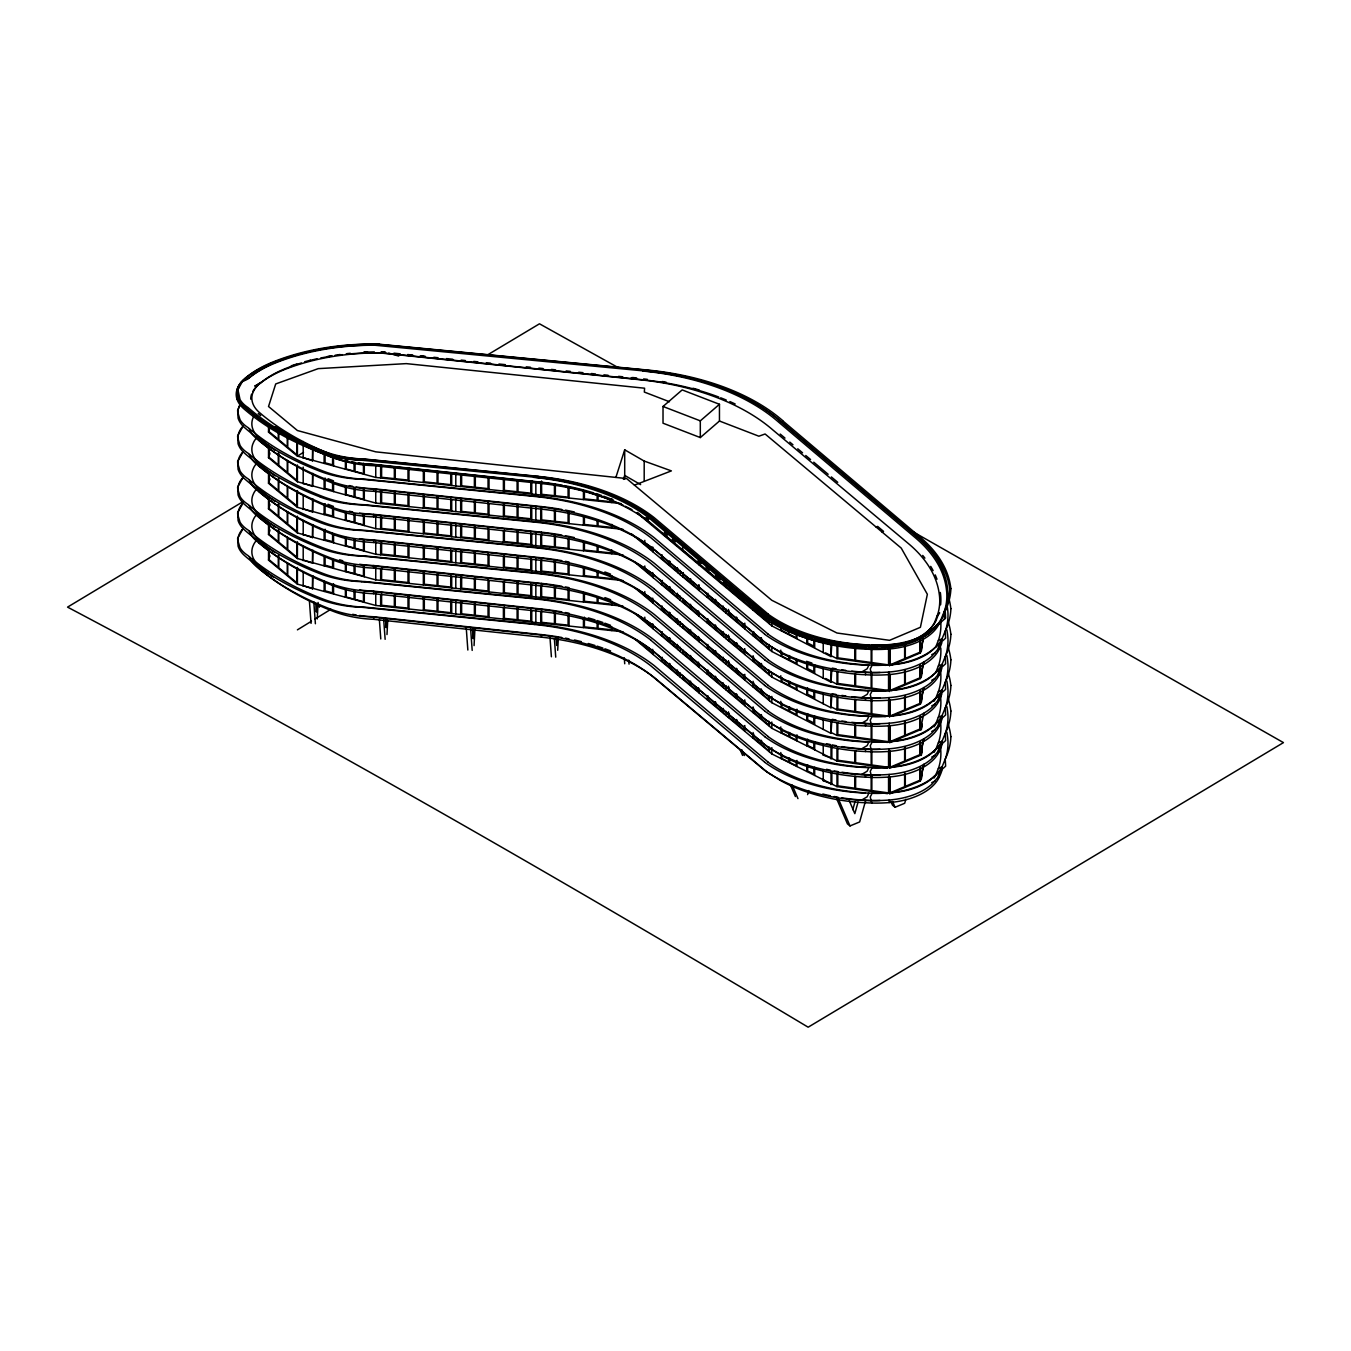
<?xml version="1.0" encoding="UTF-8"?>
<svg xmlns="http://www.w3.org/2000/svg" width="1351" height="1351" viewBox="0 0 1351 1351"><rect width="100%" height="100%" fill="white"/><g stroke="black" fill="none" stroke-linecap="round" stroke-linejoin="round"><path stroke-width="1.5" d="M944.501 619.18L944.113 611.986L945.751 608.254A156.615 90.331 -2.8 0 0 949.77 589.644A178.501 103.064 0 0 0 919.271 538.34L781.402 421.715A201.485 116.321 0 0 0 646.065 371.137L374.447 345.197A172.219 99.434 0 0 0 272.834 362.659A108.468 62.619 0 0 0 244.413 378.989M316.809 603.931L316.404 612.054L315.813 604.1M317.249 618.961L318.11 602.478M386.555 619.518L386.133 627.624L385.559 619.687M386.994 634.548L387.737 620.126M473.728 628.553L473.205 638.702L472.478 628.772M474.066 645.609L474.91 629.127M557.051 639.361L556.73 645.457L556.156 637.503M557.693 650.304L558.335 637.942M920.521 651.503L922.767 640.864M891.491 665.114L920.403 652.905L923.459 638.466M921.281 651.351L922.142 647.213M920.521 677.104L922.767 666.465M922.868 665.908L923.696 662.007M891.491 690.716L920.403 678.523L923.881 662.007M921.281 676.952L922.142 672.815M920.521 702.706L922.767 692.067M922.868 691.509L923.696 687.608M891.491 716.317L920.403 704.124L923.881 687.608M921.281 702.554L922.142 698.416M889.566 725.284L889.566 742.729L920.403 729.726L923.881 713.21M921.281 728.155L922.142 724.035M921.281 729.861L922.142 725.74M920.521 753.909L922.767 743.27M922.868 742.712L923.696 738.811M889.566 750.886L889.566 768.331L920.403 755.327L923.881 738.811M921.281 753.757L922.142 749.636M921.281 755.462L922.142 751.342M920.521 779.51L922.767 768.871M922.868 768.314L923.696 764.413M889.566 776.487L889.566 793.949L920.403 780.929L923.881 764.413M921.281 779.358L922.142 775.238M807.594 794.608L808.725 790.571M852.802 809.654L854.963 801.937M858.071 802.055L854.828 813.64L849.239 800.603M865.299 801.768L859.641 821.948L850.015 825.934L847.449 823.874L836.674 798.728M905.829 799.235L904.697 803.271L895.071 807.256L892.504 805.196L890.849 801.329M268.68 430.749L269.795 427.237M621.24 503.585L375.747 477.443L297.406 456.131L268.528 432.1L269.727 428.335M268.68 456.351L269.795 452.838M623.014 529.372L375.747 503.062L297.406 481.75L268.528 457.702L269.727 453.936M268.68 481.952L269.795 478.44M311.017 511.05L297.406 507.351L268.528 483.303L269.727 479.537M268.68 507.554L269.795 504.041M311.017 536.651L297.406 532.953L268.528 508.905L269.727 505.156M268.68 533.155L269.795 529.643M311.017 562.252L297.406 558.554L268.528 534.506L269.727 530.757M268.68 558.757L269.795 555.244M311.017 587.854L297.406 584.156L268.528 560.108L269.727 556.359M615.887 477.41L624.702 449.815L644.191 461.063L671.379 470.891L634.463 485.144M623.436 479.369L624.702 475.417L640.644 484.621M938.945 613.016L935.838 621.055A60.626 35.008 0 0 1 928.745 630.309L925.384 633.079A60.626 35.008 0 0 1 897.199 644.748M935.838 646.842L938.945 638.803A137.886 79.608 0 0 0 940.786 622.372M851.721 671.109A141.923 81.938 0 0 0 861.702 671.987L871.767 672.477A94.232 54.412 0 0 0 889.161 672.004A60.626 35.008 0 0 0 932.089 655.978L937.341 649.949L942.289 638.685L938.388 640.442M935.838 672.443L938.945 664.405A137.886 79.608 0 0 0 940.786 647.973M851.721 696.711A141.923 81.938 0 0 0 861.702 697.589L871.767 698.079A94.232 54.412 0 0 0 889.161 697.606A60.626 35.008 0 0 0 932.089 681.596L937.341 675.551L942.289 664.287L938.388 666.043M851.721 722.312A141.923 81.938 0 0 0 861.702 723.207L871.767 723.68A94.232 54.412 0 0 0 889.161 723.207A60.626 35.008 0 0 0 932.089 707.198L937.341 701.152L942.289 689.905L938.388 691.644M841.893 746.613A141.923 81.938 0 0 0 861.702 748.809L871.767 749.281A94.232 54.412 0 0 0 889.161 748.809A60.626 35.008 0 0 0 932.089 732.799L937.341 726.754L942.289 715.506L938.388 717.263M841.893 772.215A141.923 81.938 0 0 0 861.702 774.41L871.767 774.883A94.232 54.412 0 0 0 889.161 774.427A60.626 35.008 0 0 0 932.089 758.401L937.341 752.355L942.289 741.108L938.388 742.864M841.893 797.833A141.923 81.938 0 0 0 861.702 800.012L871.767 800.484A94.232 54.412 0 0 0 889.161 800.028A60.626 35.008 0 0 0 932.089 784.002L937.341 777.956L942.289 766.709L938.388 768.466M253.819 416.209L252.738 418.658A44.482 25.686 0 0 0 259.358 438.045L259.358 440.595A268.748 155.162 0 0 0 333.477 483.405A82.208 47.471 0 0 0 373.67 491.291L541.531 509.158A182.182 105.192 0 0 1 654.813 549.941L767.165 644.106L780.794 652.702A141.923 81.938 0 0 0 861.702 674.554L871.767 675.027A94.232 54.412 0 0 0 889.161 674.571A60.626 35.008 0 0 0 939.181 649.291A137.886 79.608 0 0 0 941.883 642.603M868.845 793.24L867.122 796.837L861.702 800.012M241.137 402.767L237.624 410.383L238.097 418.185A44.786 25.855 0 0 0 244.767 427.76A267.633 154.521 0 0 0 320.373 471.415A83.103 47.977 0 0 0 361.713 479.25L534.692 496.476A182.469 105.344 0 0 1 650.878 537.715L764.734 634.176M242.268 427.034L240.748 429.044A42.776 24.47 -1.9 0 0 237.928 438.433L240.022 445.34A40.834 23.355 -1.9 0 0 248.111 453.244A267.633 154.521 0 0 0 323.733 496.915A83.103 47.977 0 0 0 365.057 504.75L538.036 521.976A182.469 105.344 0 0 1 654.239 563.215L768.077 659.676M242.268 452.636L240.748 454.645A42.776 24.47 -1.9 0 0 237.928 464.035L240.022 470.942A40.834 23.355 -1.9 0 0 248.111 478.862A267.633 154.521 0 0 0 323.733 522.516A83.103 47.977 0 0 0 365.057 530.352L538.036 547.577A182.469 105.344 0 0 1 654.239 588.816M242.268 478.237L240.748 480.247A42.776 24.47 -1.9 0 0 237.928 489.636L240.022 496.543A40.834 23.355 -1.9 0 0 248.111 504.463A267.633 154.521 0 0 0 323.733 548.118A83.103 47.977 0 0 0 365.057 555.953L538.036 573.179A182.469 105.344 0 0 1 654.239 614.418L768.077 710.879M242.268 503.839L240.748 505.848A42.776 24.47 -1.9 0 0 237.928 515.238L240.022 522.145A40.834 23.355 -1.9 0 0 248.111 530.065A267.633 154.521 0 0 0 323.733 573.719A83.103 47.977 0 0 0 365.057 581.555L538.036 598.78A182.469 105.344 0 0 1 654.239 640.019L768.077 736.481M242.268 529.457L240.748 531.45A42.776 24.47 -1.9 0 0 237.928 540.839L240.022 547.746A40.834 23.355 -1.9 0 0 248.111 555.666A267.633 154.521 0 0 0 323.733 599.32A83.103 47.977 0 0 0 365.057 607.156L538.036 624.382A182.469 105.344 0 0 1 654.239 665.621L768.077 762.099M933.828 628.519L936.192 625.429M937.341 624.348L932.089 630.377A60.626 35.008 0 0 1 894.919 645.778M312.892 448.464L312.537 460.792L303.553 457.803M312.892 473.39L312.537 486.394L303.553 483.405M312.892 498.992L312.537 511.995L303.553 509.023M312.892 524.593L312.537 537.597L303.553 534.624M312.892 550.195L312.537 563.198L303.553 560.226M312.892 575.796L312.537 588.8L303.553 585.827M243.146 380.155L237.624 390.135L238.097 397.954A44.786 25.855 0 0 0 244.767 407.512A267.633 154.521 0 0 0 320.373 451.166A83.103 47.977 0 0 0 361.713 459.019M243.146 426.004L237.624 435.985L238.097 443.787A44.786 25.855 0 0 0 244.767 453.362A267.633 154.521 0 0 0 320.373 497.016M243.146 451.606L237.624 461.586L238.097 469.388A44.786 25.855 0 0 0 244.767 478.963A267.633 154.521 0 0 0 320.373 522.617A83.103 47.977 0 0 0 361.713 530.453L534.692 547.679A182.469 105.344 0 0 1 650.878 588.918L764.734 685.396M243.146 477.207L237.624 487.187L238.097 494.99A44.786 25.855 0 0 0 244.767 504.565A267.633 154.521 0 0 0 320.373 548.219A83.103 47.977 0 0 0 361.713 556.055L534.692 573.297A182.469 105.344 0 0 1 650.878 614.519L764.734 710.998M243.146 502.808L237.624 512.789L238.097 520.608A44.786 25.855 0 0 0 244.767 530.166A267.633 154.521 0 0 0 320.373 573.82A83.103 47.977 0 0 0 361.713 581.656M243.146 528.41L237.624 538.39L238.097 546.209A44.786 25.855 0 0 0 244.767 555.768A267.633 154.521 0 0 0 320.373 599.422A83.103 47.977 0 0 0 361.713 607.274L534.692 624.5M937.239 615.735L939.705 612.915M663.02 406.482L682.171 389.915L719.458 404.287L719.458 421.022L700.308 437.572L663.02 423.201L663.02 406.482L700.308 420.853L719.458 404.287M333.477 455.236A268.748 155.162 0 0 1 259.358 412.443A44.482 25.686 0 0 1 252.738 393.057L253.819 390.608A44.482 25.686 0 0 1 259.493 383.768L261.334 382.249A101.257 58.465 0 0 1 286.615 368.114A163.64 94.469 0 0 1 293.91 365.429M940.549 622.946L934.757 627.641A55.915 31.394 -0.6 0 1 898.567 643.971L893.399 644.579A97.711 56.404 0 0 1 875.431 645.187L861.702 644.697A142.395 82.208 0 0 1 764.632 613.979M831.844 643.464L831.017 656.586L771.809 625.885L636.895 512.789M831.844 669.066L831.017 682.187L771.809 651.486L631.305 533.713M831.844 694.667L831.017 707.789L771.809 677.087L634.463 561.965M831.844 720.286L831.017 733.39L771.809 702.689L634.463 587.567M831.844 745.887L831.844 758.451L823.232 755.074L824.059 754.534M831.844 771.489L831.844 784.053L823.232 780.692L824.059 780.135M303.553 452.315L297.406 456.131L297.406 439.379M297.406 629.853L311.49 621.207M315.003 619.028L330.86 609.301M242.775 501.795L67.55 607.123C318.515 739.757 564.583 881.494 808.151 1027.199L1283.45 742.611L911.942 531.146M487.019 355.212L539.488 323.801L618.792 367.945M861.702 671.987L867.122 668.813L868.845 665.216L861.702 664.928A142.395 82.208 0 0 1 764.632 634.227M861.702 697.589L867.122 694.414L868.845 690.817L861.702 690.53A142.395 82.208 0 0 1 764.632 659.828M861.702 723.207L867.122 720.015L868.845 716.418L861.702 716.131M861.702 748.809L867.122 745.617L868.845 742.037L861.702 741.733A142.395 82.208 0 0 1 764.632 711.031M861.702 774.41L867.122 771.235L868.845 767.638L861.702 767.351A142.395 82.208 0 0 1 764.632 736.633M258.058 384.039L261.334 382.249M255.288 386.014L260.203 383.329A101.257 58.465 0 0 1 285.483 369.195A163.64 94.469 0 0 1 383.583 353.033L643.903 379.884A201.215 116.169 0 0 1 718.8 397.076M931.734 654.661L934.96 653.04M931.734 680.262L934.96 678.641M931.734 705.864L934.96 704.243M931.734 731.465L934.96 729.844M931.734 757.067L934.96 755.445M931.734 782.668L934.96 781.047M868.845 644.984L861.702 646.386A141.923 81.938 0 0 1 853.714 645.71M867.714 646.065L860.57 647.467A141.923 81.938 0 0 1 814.332 639.563M930.603 630.056L927.377 631.576L930.957 631.457A60.626 35.008 0 0 1 888.012 647.484A94.232 54.412 0 0 1 870.635 647.956L869.115 647.028L870.939 646.2A97.711 56.404 0 0 0 888.924 645.592L894.886 644.9A64.696 37.355 0 0 0 933.592 628.705L945.632 618.099L945.244 610.905L946.899 607.173A156.615 90.331 -2.8 0 0 950.901 588.563M254.731 385.981L259.493 383.768M870.247 645.947L872.087 645.102A97.711 56.404 0 0 0 890.056 644.511L896.017 643.819A64.696 37.355 0 0 0 934.723 627.624A64.358 37.152 0 0 0 942.289 618.032L945.683 609.706A142.885 82.495 0 0 0 947.558 588.479A178.501 103.064 0 0 0 917.059 537.174L779.189 420.549M876.073 527.025L877.626 526.4L883.554 531.382L882.017 531.99M928.509 630.495L932.089 630.377M865.045 690.429L875.431 690.851A97.711 56.404 0 0 0 893.399 690.243L898.55 689.618A55.881 30.482 -1.2 0 0 934.723 673.474L945.632 663.763L945.244 656.738L946.899 652.955A156.26 89.909 -5.6 0 0 950.901 634.227M865.045 767.233L875.431 767.655A97.711 56.404 0 0 0 893.399 767.047L898.55 766.422A55.881 30.482 -1.2 0 0 934.723 750.278L945.632 740.568L945.244 733.542L946.899 729.776A156.26 89.909 -5.6 0 0 950.901 711.031M861.702 646.386L865.501 646.572L865.501 649.122M866.329 646.69L858.358 646.318A141.923 81.938 0 0 1 854.356 646.014M941.883 668.205A137.886 79.608 0 0 1 939.181 674.892A60.626 35.008 0 0 1 889.161 700.173A94.232 54.412 0 0 1 871.767 700.629L861.702 700.156A141.923 81.938 0 0 1 780.794 678.303L767.165 669.708L677.29 594.372M941.883 693.806A137.886 79.608 0 0 1 939.181 700.494A60.626 35.008 0 0 1 889.161 725.774A94.232 54.412 0 0 1 871.767 726.23L861.702 725.757A141.923 81.938 0 0 1 780.794 703.905L767.165 695.309L654.813 601.144A182.182 105.192 0 0 0 541.531 560.378L373.67 542.494A82.208 47.471 0 0 1 333.477 534.608A268.748 155.162 0 0 1 259.358 491.815L259.358 489.248A44.482 25.686 0 0 1 252.738 469.861L253.819 467.412A44.482 25.686 0 0 1 257.214 462.751M942.289 718.056A137.886 79.608 0 0 1 939.181 726.095A60.626 35.008 0 0 1 889.161 751.376A94.232 54.412 0 0 1 871.767 751.848L861.702 751.359A141.923 81.938 0 0 1 780.794 729.506L767.165 720.91L654.813 626.746A182.182 105.192 0 0 0 541.531 585.979L373.67 568.112A82.208 47.471 0 0 1 333.477 560.209A268.748 155.162 0 0 1 259.358 517.416L259.358 514.849A44.482 25.686 0 0 1 252.738 495.479L253.819 493.014A44.482 25.686 0 0 1 257.214 488.353M942.289 743.658A137.886 79.608 0 0 1 939.181 751.696A60.626 35.008 0 0 1 889.161 776.977A94.232 54.412 0 0 1 871.767 777.45L861.702 776.96A141.923 81.938 0 0 1 780.794 755.108L767.165 746.512L654.813 652.347A182.182 105.192 0 0 0 541.531 611.581L373.67 593.714A82.208 47.471 0 0 1 333.477 585.81A268.748 155.162 0 0 1 259.358 543.018L259.358 540.451A44.482 25.686 0 0 1 252.738 521.081L253.819 518.615A44.482 25.686 0 0 1 257.214 513.954M942.289 769.259A137.886 79.608 0 0 1 939.181 777.315A60.626 35.008 0 0 1 889.161 802.578A94.232 54.412 0 0 1 871.767 803.051L861.702 802.562A141.923 81.938 0 0 1 780.794 780.709L767.165 772.113L654.813 677.949A182.182 105.192 0 0 0 541.531 637.182L373.67 619.315A82.208 47.471 0 0 1 333.477 611.412A268.748 155.162 0 0 1 259.358 568.619A44.482 25.686 0 0 1 252.688 559.314M378.939 344.201L647.213 370.005A201.485 116.321 0 0 1 782.668 420.583M643.87 369.921L375.595 344.117A172.219 99.434 0 0 0 273.966 361.578A108.468 62.619 0 0 0 245.544 377.908C239.313 382.755 234.213 390.946 236.949 399.035M538.036 476.312L365.057 459.104A83.103 47.977 0 0 1 323.716 451.268A267.633 154.521 0 0 1 248.111 407.597A40.834 23.457 -0.9 0 1 240.022 399.558L238.029 390.203A42.911 24.673 -0.9 0 1 240.765 383.194L242.268 381.202L248.888 377.976A108.468 62.619 0 0 1 277.259 361.612M361.713 459.019L534.692 476.244A182.469 105.344 0 0 1 650.878 517.467M538.036 496.374L365.057 479.166A83.103 47.977 0 0 1 323.716 471.313A267.633 154.521 0 0 1 248.111 427.642A40.834 23.355 -1.9 0 1 240.022 419.739L237.928 412.832A42.776 24.47 -1.9 0 1 240.765 403.442M361.713 581.673L534.692 598.898A182.469 105.344 0 0 1 650.878 640.121M632.454 377.503L636.642 377.942M381.37 351.885L385.575 352.307M393.968 353.185L400.268 353.827M408.661 354.688L412.866 355.127M421.259 355.988L425.464 356.428M433.857 357.289L438.062 357.728M446.455 358.589L452.754 359.248M461.147 360.109L465.352 360.548M473.745 361.409L477.95 361.848M486.343 362.71L490.548 363.149M498.941 364.01L505.24 364.652M526.231 366.83L530.436 367.252M538.829 368.114L543.034 368.553M551.428 369.414L555.616 369.853M566.12 370.934L570.325 371.373M578.718 372.234L582.923 372.673M591.316 373.535L595.504 373.974M603.914 374.835L608.102 375.274M618.606 376.355L622.811 376.777M631.204 377.655L635.392 378.077M610.821 501.677L598.071 500.326L598.071 494.5M356.09 486.934A82.208 47.471 0 0 0 373.67 488.741L541.531 506.608A182.182 105.192 0 0 1 561.813 509.462M610.821 527.278L598.071 525.927L598.071 520.101M359.552 513.076A82.208 47.471 0 0 0 373.67 514.343L541.531 532.21A182.182 105.192 0 0 1 561.813 535.064M257.214 437.15A44.482 25.686 0 0 0 253.819 441.811L252.738 444.259A44.482 25.686 0 0 0 259.358 463.646L259.358 466.213A268.748 155.162 0 0 0 333.477 509.006A82.208 47.471 0 0 0 373.67 516.893L541.531 534.76A182.182 105.192 0 0 1 654.813 575.543L674.081 591.687M610.821 552.897L598.071 551.529L598.071 545.703M312.892 511.556L375.747 528.663L623.014 554.974M359.552 538.677A82.208 47.471 0 0 0 373.67 539.944L541.531 557.811A182.182 105.192 0 0 1 561.813 560.665M610.821 578.498L598.071 577.13L598.071 571.304M312.892 537.158L375.747 554.265L623.014 580.575M359.552 564.279A82.208 47.471 0 0 0 373.67 565.545L541.531 583.412A182.182 105.192 0 0 1 561.813 586.266M610.821 604.1L598.071 602.732L598.071 596.906M312.892 562.759L375.747 579.866L623.014 606.194M359.552 589.88A82.208 47.471 0 0 0 373.67 591.147L541.531 609.014A182.182 105.192 0 0 1 561.813 611.885M610.821 629.701L598.071 628.333L598.071 622.524M312.892 588.361L375.747 605.468L623.014 631.795M359.552 615.482A82.208 47.471 0 0 0 373.67 616.748L541.531 634.615A182.182 105.192 0 0 1 561.813 637.486M407.63 354.553L411.802 355.009M420.127 355.955L424.298 356.428M831.844 656.029L836.978 658.612L885.513 665.367M831.844 681.647L836.978 684.214L885.513 690.969M831.844 707.249L836.978 709.815L885.513 716.57M831.844 732.85L836.978 735.417L887.539 742.459M634.463 613.168L771.809 728.307L836.978 761.018L887.539 768.06M634.463 638.77L771.809 753.909L836.978 786.62L887.539 793.662M388.716 353.135L398.697 356.056M669.437 401.737L644.326 392.06L644.596 388.21L406.279 363.622L318.228 368.637L275.705 383.954L268.528 406.499L297.406 430.53L375.747 451.842L626.594 478.558L771.809 600.283L836.978 633.011L889.566 640.323L920.403 627.303L927.36 594.288L901.218 548.084L765.105 433.992L758.874 436.204L719.458 421.022M781.891 630.512L788.883 634.041L788.883 629.887M789.727 634.463L796.246 637.723L796.246 633.585M825.613 652.905L830.291 655.252M825.613 678.506L830.291 680.853M775.491 621.409L780.794 624.534M777.247 625.006L780.794 627.084A141.923 81.938 0 0 0 861.702 648.953L871.767 649.426A94.232 54.412 0 0 0 889.161 648.97A60.626 35.008 0 0 0 939.181 623.689M773.718 620.379L735.062 589.036M780.186 434.059L784.982 438.079M789.778 442.098L792.969 444.783M797.765 448.802L802.562 452.821M805.753 455.507L810.549 459.526M813.758 462.194L828.146 474.269M831.338 476.937L837.738 482.307M664.304 532.463L667.512 535.148M672.325 539.184L675.551 541.869M698.011 560.716L701.22 563.401M706.033 567.437L709.241 570.122M715.658 575.509L720.471 579.545M723.697 582.23L763.805 615.87A141.923 81.938 0 0 0 770.357 620.295M637.452 512.451L644.799 518.615M645.339 519.071L652.685 525.218M662.091 533.121L669.437 539.285M669.978 539.725L677.324 545.888M683.234 550.836L690.581 557M691.121 557.439L698.467 563.603M707.873 571.49L715.219 577.654M715.76 578.11L723.106 584.274M729.016 589.222L736.363 595.369M736.903 595.825L744.249 601.972M753.655 609.875L761.001 616.039M761.542 616.478L768.888 622.642L768.888 618.758M637.452 538.07L644.799 544.217L644.799 540.349M645.339 544.673L652.685 550.836L652.685 546.952M691.121 583.041L698.467 589.205L698.467 585.321M637.452 563.671L644.799 569.818L644.799 565.951M645.339 570.274L652.685 576.438L652.685 572.554M683.234 602.039L690.581 608.203L690.581 604.319M691.121 608.642L698.467 614.806L698.467 610.922M637.452 589.272L644.799 595.436L644.799 591.552M645.339 595.875L652.685 602.039L652.685 598.155M683.234 627.641L690.581 633.805L690.581 629.921M691.121 634.261L698.467 640.408L698.467 636.524M637.452 614.874L644.799 621.038L644.799 617.154M645.339 621.477L652.685 627.641L652.685 623.757M683.234 653.242L690.581 659.406L690.581 655.522M691.121 659.862L698.467 666.009L698.467 662.142M637.452 640.475L644.799 646.639M645.339 647.078L652.685 653.242L652.685 649.358M683.234 678.861L690.581 685.008L690.581 681.124M691.121 685.464L698.467 691.611L698.467 687.743M782.533 420.634L920.369 537.276A178.501 103.064 0 0 1 950.851 588.563M768.077 614.013L654.137 517.585A182.469 105.344 0 0 0 538.019 476.363M653.006 518.666L766.946 615.11A142.395 82.208 0 0 0 863.931 645.812M650.794 517.517L764.734 613.945M768.077 634.075L654.137 537.647A182.469 105.344 0 0 0 538.019 496.408M764.734 659.778L650.794 563.35A182.469 105.344 0 0 0 534.675 522.128L361.713 504.869A83.103 47.977 0 0 1 320.356 497.033M654.137 588.85L768.077 685.278M650.794 640.171L764.734 736.599M764.734 762.2L650.794 665.773A182.469 105.344 0 0 0 534.675 624.534M892.572 801.447L895.071 807.256M838.397 798.863L850.015 825.934M792.159 785.066L797.968 798.61M790.436 784.948L795.401 796.55M741.834 749.754L744.333 755.564M740.112 749.636L742.594 755.429M628.772 660.149L629.059 664.135M624.28 657.802L624.719 663.763M554.417 639.243L555.734 657.143M549.941 636.878L551.394 656.772M470.604 628.502L472.191 650.405M466.264 628.147L467.851 650.034M383.684 619.433L385.136 639.327M379.327 619.062L380.779 638.955M313.804 601.854L315.391 623.74M309.447 601.482L311.051 623.368M939.181 646.724L939.181 649.291M939.181 672.342L939.181 674.892M939.181 697.943L939.181 700.494M939.181 723.545L939.181 726.095M939.181 749.146L939.181 751.696M939.181 774.748L939.181 777.315M920.521 639.513L920.403 652.905M920.521 665.114L920.403 678.523M920.521 690.716L920.403 704.124M920.521 716.317L920.403 729.726M920.521 741.919L920.403 755.327M920.521 767.52L920.403 780.929M919.761 640.306L919.761 652.297L905.305 658.393L905.305 644.393M919.761 665.908L919.761 677.898L905.305 683.994L905.305 669.995M919.761 691.509L919.761 703.499L905.305 709.596L905.305 695.613M919.761 717.111L919.761 729.101L905.305 735.197L905.305 721.214M919.761 742.712L919.761 754.702L905.305 760.799L905.305 746.816M919.761 768.314L919.761 780.304L905.305 786.4L905.305 774.41M904.63 644.68L904.63 658.68L890.174 664.776L890.174 648.784M904.63 670.282L904.63 684.281L890.174 690.378L890.174 674.385M904.63 695.883L904.63 709.883L890.174 715.979L890.174 699.987M904.63 721.502L904.63 735.484L890.174 741.581L890.174 725.588M904.63 747.103L904.63 761.086L890.174 767.182L890.174 751.19M904.63 772.704L904.63 786.687L890.174 792.784L890.174 776.791M889.566 648.463L889.566 665.925M889.566 674.065L889.566 691.526M889.566 699.683L889.566 717.128M893.011 646.014A60.626 35.008 0 0 1 889.161 646.403L889.161 648.97M889.161 672.004L889.161 674.571M889.161 697.606L889.161 700.173M889.161 723.207L889.161 725.774M889.161 748.809L889.161 751.376M889.161 774.427L889.161 776.977M889.161 800.028L889.161 802.578M888.553 646.909L888.553 664.895L871.851 662.564L871.851 648.581M888.553 672.511L888.553 690.496L871.851 688.166L871.851 674.183M888.553 700.105L888.553 716.098L871.851 713.784L871.851 699.784M888.553 725.707L888.553 741.699L871.851 739.385L871.851 725.386M888.553 751.308L888.553 767.3L871.851 764.987L871.851 750.987M888.553 776.926L888.553 792.902L871.851 790.588L871.851 776.589M871.767 675.027L870.247 668.965L872.087 665.351A97.711 56.404 0 0 0 890.056 664.743L896.017 664.05A64.696 37.355 0 0 0 934.723 647.872L945.632 638.162L945.244 631.137L946.899 627.354A156.26 89.909 -5.6 0 0 950.901 608.609M871.767 700.629L870.247 694.566L872.087 690.952A97.711 56.404 0 0 0 890.056 690.344L896.017 689.652A64.696 37.355 0 0 0 934.723 673.474A64.358 37.152 0 0 0 942.289 663.865L945.683 655.539A142.885 82.495 0 0 0 947.558 634.328A178.501 103.064 0 0 0 946.815 629.752M871.767 726.23L870.247 720.167L872.087 716.554A97.711 56.404 0 0 0 890.056 715.946L896.017 715.253A64.696 37.355 0 0 0 934.723 699.075L945.632 689.365L945.244 682.339L946.899 678.557A156.26 89.909 -5.6 0 0 950.901 659.828M871.767 751.848L870.247 745.769L872.087 742.155A97.711 56.404 0 0 0 890.056 741.547L896.017 740.855A64.696 37.355 0 0 0 934.723 724.676L945.632 714.966L945.244 707.941L946.899 704.158A156.26 89.909 -5.6 0 0 950.901 685.43M871.767 777.45L870.247 771.37L872.087 767.756A97.711 56.404 0 0 0 890.056 767.148L896.017 766.456A64.696 37.355 0 0 0 934.723 750.278A64.358 37.152 0 0 0 942.289 740.686L945.683 732.343A142.885 82.495 0 0 0 947.558 711.133A178.501 103.064 0 0 0 946.815 706.556M871.767 803.051L870.247 796.972L872.087 793.358A97.711 56.404 0 0 0 890.056 792.75L896.017 792.058A64.696 37.355 0 0 0 934.723 775.879L945.632 766.169L945.244 759.161L946.899 755.378A156.26 89.909 -5.6 0 0 950.901 736.633M871.159 648.48L871.159 662.48L855.622 660.318L855.622 648.311M871.159 674.081L871.159 688.081L855.622 685.92L855.622 673.929M871.159 699.683L871.159 713.683L855.622 711.521L855.622 699.531M871.159 725.284L871.159 739.284L855.622 737.122L855.622 725.132M871.159 750.886L871.159 764.886L855.622 762.724L855.622 750.734M871.159 776.504L871.159 790.487L855.622 788.325L855.622 776.335M865.501 672.173L865.501 674.74M865.501 697.775L865.501 700.342M865.501 723.376L865.501 725.943M865.501 748.978L865.501 751.544M865.501 774.579L865.501 777.146M865.501 800.197L865.501 802.747M854.744 648.193L854.744 660.183L837.806 657.836L837.806 645.846M854.744 673.794L854.744 685.784L837.806 683.437L837.806 671.447M854.744 699.396L854.744 711.403L837.806 709.039L837.806 697.048M854.744 725.014L854.744 737.004L837.806 734.64L837.806 722.65M854.744 750.616L854.744 762.606L837.806 760.241L837.806 748.251M854.744 776.217L854.744 788.207L837.806 785.843L837.806 773.853M836.978 646.048L836.978 658.612M836.978 671.65L836.978 684.214M836.978 697.251L836.978 709.815M836.978 722.853L836.978 735.417M836.978 748.454L836.978 761.018M836.978 774.055L836.978 786.62M831.017 644.022L831.017 656.586M831.017 669.623L831.017 682.187M831.017 695.225L831.017 707.789M831.017 720.826L831.017 733.39M831.017 746.428L831.017 758.992M831.017 772.029L831.017 784.593M823.232 642.198L823.232 652.668M823.232 667.799L823.232 678.27M823.232 693.401L823.232 703.871M823.232 719.002L823.232 729.472M823.232 744.604L823.232 755.074M823.232 770.205L823.232 780.692M814.687 639.259L814.687 647.416M814.687 664.861L814.687 673.018M814.687 690.462L814.687 698.619M814.687 716.064L814.687 724.22M814.687 741.665L814.687 749.839M814.687 767.284L814.687 775.44M813.893 639.935L813.893 646.15L807.628 643.008L807.628 638.854M813.893 665.536L813.893 671.751L807.628 668.61L807.628 664.472M813.893 691.138L813.893 697.352L807.628 694.211L807.628 687.997M813.893 716.739L813.893 722.954L807.628 719.813L807.628 713.598M813.893 742.341L813.893 748.572L807.628 745.414L807.628 739.2M813.893 767.942L813.893 774.174L807.628 771.033L807.628 764.801M806.834 637.351L806.834 643.464M806.834 662.953L806.834 669.083M806.834 688.554L806.834 694.684M806.834 714.172L806.834 720.286M806.834 739.774L806.834 745.887M806.834 765.375L806.834 771.489M796.955 634.43L796.955 638.516M796.955 660.031L796.955 664.118M796.955 685.632L796.955 689.719M796.955 709.207L796.955 715.321M796.955 734.809L796.955 740.922M796.955 760.41L796.955 766.524M796.246 659.187L796.246 663.324L789.727 660.065L789.727 655.91M796.246 684.788L796.246 688.942L789.727 685.666L789.727 681.529M796.246 710.39L796.246 714.544L789.727 711.268L789.727 707.13M796.246 736.008L796.246 740.145L789.727 736.869L789.727 732.732M796.246 761.609L796.246 765.747L789.727 762.471L789.727 758.333M788.883 655.488L788.883 659.643L781.891 656.13L781.891 651.976M788.883 681.09L788.883 685.244L781.891 681.731L781.891 677.577M788.883 706.708L788.883 710.846L781.891 707.333L781.891 703.195M788.883 732.31L788.883 736.447L781.891 732.934L781.891 728.797M788.883 757.911L788.883 762.048L781.891 758.536L781.891 754.398M781.182 626.509L781.182 630.579M781.182 652.111L781.182 656.198M781.182 677.712L781.182 681.799M781.182 703.314L781.182 707.4M781.182 728.915L781.182 733.002M781.182 754.517L781.182 758.603M780.794 650.135L780.794 652.702M780.794 675.736L780.794 678.303M780.794 701.338L780.794 703.905M780.794 726.939L780.794 729.506M780.794 752.541L780.794 755.108M771.809 621.696L771.809 625.885M771.809 647.298L771.809 651.486M771.809 672.899L771.809 677.087M771.809 696.407L771.809 702.689M771.809 722.008L771.809 728.307M771.809 747.627L771.809 753.909M769.445 620.092L769.445 623.892M769.445 645.694L769.445 649.51M769.445 671.295L769.445 675.112M769.445 696.896L769.445 700.713M769.445 722.498L769.445 726.314M769.445 748.099L769.445 751.916M768.888 644.359L768.888 648.244L761.542 642.08L761.542 638.196M768.888 669.961L768.888 673.845L761.542 667.681L761.542 663.797M768.888 695.579L768.888 699.446L761.542 693.299L761.542 689.415M768.888 721.181L768.888 725.065L761.542 718.901L761.542 715.017M768.888 746.782L768.888 750.666L761.542 744.502L761.542 740.618M761.001 637.756L761.001 641.641L753.655 635.477L753.655 631.592M761.001 663.358L761.001 667.242L753.655 661.078L753.655 657.194M761.001 688.959L761.001 692.843L753.655 686.68L753.655 682.795M761.001 714.561L761.001 718.445L753.655 712.281L753.655 708.397M761.001 740.162L761.001 744.046L753.655 737.882L753.655 733.998M753.098 606.396L753.098 610.196M753.098 631.998L753.098 635.797M753.098 655.691L753.098 661.416M753.098 681.292L753.098 687.017M753.098 706.894L753.098 712.619M753.098 732.495L753.098 738.22M744.806 623.132L744.806 628.84M744.806 648.733L744.806 654.458M744.806 674.335L744.806 680.06M744.806 699.936L744.806 705.661M744.806 725.538L744.806 731.263M744.249 623.706L744.249 627.59L736.903 621.426L736.903 617.542M744.249 649.307L744.249 653.192L736.903 647.028L736.903 643.144M744.249 674.909L744.249 678.793L736.903 672.629L736.903 668.745M744.249 700.51L744.249 704.395L736.903 698.231L736.903 694.346M744.249 726.112L744.249 729.996L736.903 723.832L736.903 719.948M736.363 617.103L736.363 620.97L729.016 614.823L729.016 610.939M736.363 642.704L736.363 646.572L729.016 640.425L729.016 636.541M736.363 668.306L736.363 672.19L729.016 666.026L729.016 662.142M736.363 693.907L736.363 697.791L729.016 691.628L729.016 687.743M736.363 719.509L736.363 723.393L729.016 717.229L729.016 713.345M728.459 609.436L728.459 615.144M728.459 635.038L728.459 640.746M728.459 660.639L728.459 666.364M728.459 686.24L728.459 691.965M728.459 711.842L728.459 717.567M726.027 583.328L726.027 587.516M726.027 608.929L726.027 613.118M726.027 634.531L726.027 638.719M726.027 660.132L726.027 664.32M726.027 685.734L726.027 689.922M726.027 711.335L726.027 715.523M723.663 607.308L723.663 611.125M723.663 632.91L723.663 636.726M723.663 658.528L723.663 662.328M723.663 684.13L723.663 687.929M723.663 709.731L723.663 713.531M723.106 605.991L723.106 609.875L715.76 603.711L715.76 599.827M723.106 631.592L723.106 635.477L715.76 629.313L715.76 625.429M723.106 657.194L723.106 661.078L715.76 654.914L715.76 651.03M723.106 682.795L723.106 686.68L715.76 680.516L715.76 676.631M723.106 708.397L723.106 712.281L715.76 706.117L715.76 702.233M715.219 599.371L715.219 603.255L707.873 597.091L707.873 593.207M715.219 624.973L715.219 628.857L707.873 622.693L707.873 618.826M715.219 650.591L715.219 654.475L707.873 648.311L707.873 644.427M715.219 676.192L715.219 680.077L707.873 673.913L707.873 670.028M715.219 701.794L715.219 705.678L707.873 699.514L707.873 695.63M707.316 593.613L707.316 597.429M707.316 619.214L707.316 623.031M707.316 644.815L707.316 648.632M707.316 670.434L707.316 674.233M707.316 696.035L707.316 699.835M700.308 420.853L700.308 437.572M699.024 561.053L699.024 564.87M699.024 584.747L699.024 590.471M699.024 612.256L699.024 616.073M699.024 637.858L699.024 641.674M699.024 663.476L699.024 667.276M699.024 689.078L699.024 692.877M690.581 578.718L690.581 582.602L683.234 576.438L683.234 572.554M682.677 547.358L682.677 551.174M682.677 572.959L682.677 576.776M682.677 598.561L682.677 602.377M682.677 624.162L682.677 627.979M682.677 649.763L682.677 653.58M682.677 675.382L682.677 679.181M680.245 570.544L680.245 574.732M680.245 596.146L680.245 600.334M680.245 621.747L680.245 625.935M680.245 647.349L680.245 651.554M680.245 672.967L680.245 677.155M677.881 568.94L677.881 572.74M677.881 594.541L677.881 598.358M677.881 620.143L677.881 623.959M677.881 645.744L677.881 649.561M677.881 671.346L677.881 675.162M677.324 567.606L677.324 571.49L669.978 565.326L669.978 561.442M677.324 593.207L677.324 597.091L669.978 590.927L669.978 587.043M677.324 618.826L677.324 622.693L669.978 616.546L669.978 612.662M677.324 644.427L677.324 648.311L669.978 642.147L669.978 638.263M677.324 670.028L677.324 673.913L669.978 667.749L669.978 663.865M669.437 561.003L669.437 564.887L662.091 558.723L662.091 554.839M669.437 586.604L669.437 590.488L662.091 584.324L662.091 580.44M669.437 612.206L669.437 616.09L662.091 609.926L662.091 606.042M669.437 637.807L669.437 641.691L662.091 635.527L662.091 631.643M669.437 663.409L669.437 667.293L662.091 661.129L662.091 657.245M661.534 555.244L661.534 559.044M661.534 580.846L661.534 584.662M661.534 606.447L661.534 610.264M661.534 632.048L661.534 635.865M661.534 657.65L661.534 661.466M653.242 548.286L653.242 552.086M653.242 573.888L653.242 577.704M653.242 599.489L653.242 603.306M653.242 625.091L653.242 628.907M653.242 650.692L653.242 654.509M644.191 461.063L644.191 480.77M624.702 449.815L624.702 479.352M611.783 498.772L611.783 502.572M611.783 524.374L611.783 528.173M611.783 549.975L611.783 553.775M611.783 575.577L611.783 579.393M611.783 601.178L611.783 604.995M611.783 626.78L611.783 630.596M597.142 494.398L597.142 500.225L584.409 498.874L584.409 491.105M597.142 520L597.142 525.826L584.409 524.475L584.409 516.707M597.142 545.601L597.142 551.428L584.409 550.077L584.409 542.308M597.142 571.22L597.142 577.029L584.409 575.678L584.409 567.91M597.142 596.821L597.142 602.647L584.409 601.279L584.409 593.511M597.142 622.423L597.142 628.249L584.409 626.881L584.409 617.171M583.446 490.025L583.446 499.566M583.446 515.626L583.446 525.167M583.446 541.244L583.446 550.769M583.446 566.846L583.446 576.37M583.446 592.447L583.446 601.972M583.446 618.049L583.446 627.573M569.058 486.596L569.058 498.029M569.058 512.198L569.058 523.631M569.058 537.799L569.058 549.232M569.058 563.401L569.058 574.834M569.058 589.002L569.058 600.435M569.058 614.604L569.058 626.037M568.095 487.424L568.095 497.134L555.345 495.766L555.345 484.131M568.095 513.025L568.095 522.736L555.345 521.368L555.345 509.732M568.095 538.627L568.095 548.337L555.345 546.969L555.345 535.334M568.095 564.228L568.095 573.939L555.345 572.588L555.345 560.935M568.095 589.847L568.095 599.54L555.345 598.189L555.345 586.537M568.095 615.448L568.095 625.141L555.345 623.79L555.345 612.138M554.434 484.03L554.434 495.665L541.683 494.314L541.531 481.007M554.434 509.631L554.434 521.283L541.683 519.915L541.531 506.608M554.434 535.232L554.434 546.885L541.683 545.517L541.531 532.21M554.434 560.834L554.434 572.486L541.683 571.118L541.531 557.811M554.434 586.452L554.434 598.088L541.683 596.737L541.531 583.412M554.434 612.054L554.434 623.689L541.683 622.338L541.531 609.014M541.531 634.615L541.531 637.182M540.721 483.574L540.721 495.006M540.721 509.175L540.721 520.608M540.721 534.776L540.721 546.226M540.721 560.395L540.721 571.828M540.721 585.996L540.721 597.429M540.721 611.598L540.721 623.031M535.84 481.919L535.84 494.5M535.84 507.52L535.84 520.101M535.84 533.138L535.84 545.703M535.84 558.74L535.84 571.304M535.84 584.341L535.84 596.906M535.84 609.943L535.84 622.507M531.737 480.72L531.737 494.061M531.737 508.229L531.737 519.662M531.737 533.831L531.737 545.264M531.737 559.432L531.737 570.865M531.737 585.034L531.737 596.466M531.737 610.635L531.737 622.068M530.774 481.513L530.774 493.166L518.024 491.798L518.024 480.162M530.774 507.115L530.774 518.767L518.024 517.399L518.024 505.764M530.774 532.716L530.774 544.369L518.024 543.018L518.024 531.365M530.774 558.318L530.774 569.97L518.024 568.619L518.024 556.967M530.774 583.919L530.774 595.571L518.024 594.22L518.024 582.568M530.774 609.521L530.774 621.173L518.024 619.822L518.024 608.17M517.112 480.061L517.112 491.713L504.362 490.345L504.362 478.693M517.112 505.662L517.112 517.315L504.362 515.947L504.362 504.295M517.112 531.264L517.112 542.916L504.362 541.548L504.362 529.913M517.112 556.865L517.112 568.518L504.362 567.167L504.362 555.514M517.112 582.467L517.112 594.119L504.362 592.768L504.362 581.116M517.112 608.068L517.112 619.721L504.362 618.37L504.362 606.717M503.399 479.605L503.399 491.038M503.399 505.206L503.399 516.639M503.399 530.808L503.399 542.241M503.399 556.409L503.399 567.842M503.399 582.011L503.399 593.461M503.399 607.612L503.399 619.062M489.011 478.068L489.011 489.501M489.011 503.67L489.011 515.103M489.011 529.271L489.011 540.721M489.011 554.889L489.011 566.322M489.011 580.491L489.011 591.924M489.011 604.184L489.011 617.525M488.049 476.971L488.049 488.606L475.316 487.255L475.316 475.603M488.049 502.572L488.049 514.207L475.316 512.856L475.316 501.204M488.049 528.173L488.049 539.809L475.316 538.458L475.316 526.822M488.049 553.775L488.049 565.41L475.316 564.059L475.316 552.424M488.049 579.376L488.049 591.012L475.316 589.661L475.316 578.025M488.049 604.978L488.049 616.613L475.316 615.262L475.316 603.627M474.387 475.518L474.387 487.154L461.637 485.803L461.637 474.15M474.387 501.12L474.387 512.755L461.637 511.404L461.637 499.752M474.387 526.721L474.387 538.357L461.637 537.006L461.637 525.353M474.387 552.323L474.387 563.958L461.637 562.607L461.637 550.972M474.387 577.924L474.387 589.56L461.637 588.209L461.637 576.573M474.387 603.525L474.387 615.161L461.637 613.81L461.637 602.174M460.674 475.062L460.674 486.495M460.674 498.755L460.674 512.097M460.674 524.357L460.674 537.698M460.674 549.958L460.674 563.299M460.674 575.56L460.674 588.901M460.674 601.161L460.674 614.502M455.794 473.407L455.794 485.972M455.794 499.009L455.794 511.573M455.794 524.61L455.794 537.174M455.794 550.212L455.794 562.776M455.794 575.813L455.794 588.377M455.794 601.415L455.794 613.996M451.69 474.1L451.69 485.533M451.69 499.701L451.69 511.134M451.69 525.303L451.69 536.735M451.69 550.904L451.69 562.337M451.69 576.505L451.69 587.955M451.69 602.107L451.69 613.557M450.727 472.985L450.727 484.637L437.977 483.286L437.977 471.634M450.727 498.587L450.727 510.239L437.977 508.888L437.977 497.236M450.727 524.205L450.727 535.84L437.977 534.489L437.977 522.837M450.727 549.806L450.727 561.442L437.977 560.091L437.977 548.438M450.727 575.408L450.727 587.06L437.977 585.692L437.977 574.04M450.727 601.009L450.727 612.662L437.977 611.294L437.977 599.641M437.065 471.533L437.065 483.185L424.315 481.834L424.315 470.182M437.065 497.134L437.065 508.787L424.315 507.436L424.315 495.783M437.065 522.736L437.065 534.388L424.315 533.037L424.315 521.385M437.065 548.337L437.065 559.99L424.315 558.639L424.315 546.986M437.065 573.955L437.065 585.591L424.315 584.24L424.315 572.588M437.065 599.557L437.065 611.192L424.315 609.841L424.315 598.189M423.353 471.077L423.353 482.527M423.353 494.787L423.353 508.128M423.353 520.388L423.353 533.729M423.353 545.99L423.353 559.331M423.353 571.591L423.353 584.932M423.353 597.193L423.353 610.534M408.965 467.649L408.965 480.99M408.965 493.25L408.965 506.591M408.965 518.852L408.965 532.193M408.965 544.453L408.965 557.794M408.965 570.054L408.965 583.396M408.965 595.656L408.965 608.997M408.002 468.442L408.002 480.078L395.269 478.727L395.269 467.091M408.002 494.044L408.002 505.679L395.269 504.328L395.269 492.693M408.002 519.645L408.002 531.298L395.269 529.93L395.269 518.294M408.002 545.247L408.002 556.899L395.269 555.531L395.269 543.896M408.002 570.865L408.002 582.501L395.269 581.15L395.269 569.497M408.002 596.466L408.002 608.102L395.269 606.751L395.269 595.099M394.34 466.99L394.34 478.626L381.607 477.275L381.607 465.639M394.34 492.591L394.34 504.227L381.607 502.876L381.607 491.24M394.34 518.193L394.34 529.828L381.607 528.477L381.607 516.842M394.34 543.794L394.34 555.447L381.607 554.079L381.607 542.443M394.34 569.396L394.34 581.048L381.607 579.68L381.607 568.045M394.34 594.997L394.34 606.65L381.607 605.282L381.607 593.646M380.644 464.626L380.644 477.967M380.644 490.227L380.644 503.568M380.644 515.829L380.644 529.17M380.644 543.338L380.644 554.788M380.644 568.94L380.644 580.39M380.644 594.558L380.644 605.991M375.747 464.879L375.747 477.443M375.747 490.481L375.747 503.062M375.747 516.082L375.747 528.663M375.747 541.683L375.747 554.265M375.747 567.302L375.747 579.866M375.747 592.903L375.747 605.468M373.67 488.741L373.67 491.291M373.67 514.343L373.67 516.893M373.67 539.944L373.67 542.494M373.67 565.545L373.67 568.112M373.67 591.147L373.67 593.714M373.67 616.748L373.67 619.315M364.297 464.136L364.297 474.336M364.297 489.738L364.297 499.938M364.297 515.339L364.297 525.539M364.297 540.94L364.297 551.14M364.297 566.559L364.297 576.742M364.297 592.16L364.297 602.36M363.453 463.325L363.453 473.677L355.06 471.398L355.06 463.123M363.453 488.927L363.453 499.279L355.06 496.999L355.06 488.724M363.453 514.528L363.453 524.88L355.06 522.601L355.06 514.326M363.453 540.13L363.453 550.499L355.06 548.202L355.06 539.927M363.453 565.748L363.453 576.1L355.06 573.82L355.06 565.529M363.453 593.41L363.453 601.702L355.06 599.422L355.06 591.13M354.063 462.836L354.063 471.127L346.244 469L346.244 460.725M354.063 488.437L354.063 496.729L346.244 494.601L346.244 486.326M354.063 514.055L354.063 522.33L346.244 520.203L346.244 511.928M354.063 539.657L354.063 547.932L346.244 545.804L346.244 537.529M354.063 565.258L354.063 573.533L346.244 571.405L346.244 563.131M354.063 590.86L354.063 599.135L346.244 597.024L346.244 588.732M345.4 461.029L345.4 469.185M345.4 486.63L345.4 494.787M345.4 512.232L345.4 520.405M345.4 537.85L345.4 546.007M345.4 563.451L345.4 571.608M345.4 589.053L345.4 597.21M289.688 436.694A268.748 155.162 0 0 0 333.477 457.803L333.545 465.96M333.545 483.422L333.545 491.578M333.545 509.023L333.545 517.18M333.545 534.624L333.545 542.781M333.545 560.226L333.545 568.383M333.545 583.784L333.545 593.984M332.582 456.554L332.582 464.845L325.084 462.802L325.084 454.51M332.582 482.155L332.582 490.447L325.084 488.403L325.084 478.034M332.582 507.756L332.582 516.048L325.084 514.005L325.084 503.636M332.582 533.358L332.582 541.65L325.084 539.606L325.084 529.237M332.582 558.959L332.582 567.251L325.084 565.208L325.084 556.916M332.582 584.561L332.582 592.853L325.084 590.826L325.084 582.517M324.122 453.21L324.122 463.41M324.122 478.811L324.122 489.011M324.122 504.413L324.122 514.613M324.122 530.014L324.122 540.214M324.122 555.616L324.122 565.816M324.122 581.217L324.122 591.417M319.393 604.724L319.393 607.207M312.537 448.211L312.537 460.792M312.537 473.829L312.537 486.394M312.537 499.431L312.537 511.995M312.537 525.032L312.537 537.597M312.537 550.634L312.537 563.198M312.537 576.235L312.537 588.8M303.198 441.49L303.198 458.242M303.198 467.091L303.198 483.844M303.198 494.787L303.198 509.445M303.198 520.388L303.198 535.064M303.198 545.99L303.198 560.665M303.198 571.591L303.198 586.266M297.406 464.98L297.406 481.75M297.406 490.582L297.406 507.351M297.406 516.183L297.406 532.953M297.406 541.785L297.406 558.554M297.406 567.403L297.406 584.156M296.848 438.788L296.848 454.78L287.695 447.147L287.695 437.15M296.848 466.399L296.848 480.382L287.695 472.749L287.695 460.759M296.848 492L296.848 505.983L287.695 498.35L287.695 486.36M296.848 517.602L296.848 531.602L287.695 523.968L287.695 511.961M296.848 543.203L296.848 557.203L287.695 549.57L287.695 537.58M296.848 568.805L296.848 582.805L287.695 575.171L287.695 563.181M287.307 436.829L287.307 446.826L278.779 439.734L278.779 431.729M287.307 460.438L287.307 472.428L278.779 465.335L278.779 453.345M287.307 486.039L287.307 498.029L278.779 490.937L278.779 478.946M287.307 511.641L287.307 523.631L278.779 516.538L278.779 504.548M287.307 537.242L287.307 549.249L278.779 542.139L278.779 530.149M287.307 562.86L287.307 574.85L278.779 567.741L278.779 555.751M278.289 431.341L278.289 439.328L268.984 431.577L268.984 425.582M278.289 452.94L278.289 464.93L268.984 457.178L268.984 447.198M278.289 478.541L278.289 490.531L268.984 482.78L268.984 472.799M278.289 504.143L278.289 516.133L268.984 508.398L268.984 498.401M278.289 529.744L278.289 541.751L268.984 534L268.984 524.002M278.289 555.345L278.289 567.352L268.984 559.601L268.984 549.604M268.528 425.835L268.528 432.1M268.528 446.066L268.528 457.702M268.528 471.668L268.528 483.303M268.528 497.269L268.528 508.905M268.528 522.871L268.528 534.506M268.528 548.472L268.528 560.108M257.214 539.556A44.482 25.686 0 0 0 253.819 544.217L252.738 546.682A44.482 25.686 0 0 0 259.358 566.052L259.358 568.619M565.427 561.34A182.182 105.192 0 0 1 569.024 562.033M604.876 571.997A182.182 105.192 0 0 1 610.601 574.141M259.358 491.815A32.12 18.542 0 0 1 259.831 490.008M275.064 501.474A268.748 155.162 0 0 1 259.358 489.248M845.81 721.586A141.923 81.938 0 0 1 841.893 721.012M836.066 720.049A141.923 81.938 0 0 1 832.233 719.323M836.066 745.651A141.923 81.938 0 0 1 832.233 744.925M830.325 744.536A141.923 81.938 0 0 1 826.542 743.709M565.427 586.942A182.182 105.192 0 0 1 569.024 587.651M604.876 597.598A182.182 105.192 0 0 1 610.601 599.743M342.766 560.749A82.208 47.471 0 0 1 339.608 559.787M275.064 527.076A268.748 155.162 0 0 1 259.358 514.849M259.358 517.416A32.12 18.542 0 0 1 259.831 515.609M565.427 612.543A182.182 105.192 0 0 1 569.024 613.253M588.276 617.897A182.182 105.192 0 0 1 595.031 619.889M597.024 620.531A182.182 105.192 0 0 1 602.934 622.507M604.876 623.199A182.182 105.192 0 0 1 610.601 625.344M259.358 543.018A32.12 18.542 0 0 1 259.831 541.211M275.064 552.677A268.748 155.162 0 0 1 259.358 540.451M837.992 771.59A141.923 81.938 0 0 1 834.141 770.897M830.325 770.138A141.923 81.938 0 0 1 826.542 769.31M565.427 535.739A182.182 105.192 0 0 1 574.361 537.58M845.81 695.985A141.923 81.938 0 0 1 841.893 695.41M836.066 694.448A141.923 81.938 0 0 1 832.233 693.722M259.358 466.213A32.12 18.542 0 0 1 259.831 464.389M333.477 506.439A268.748 155.162 0 0 1 328.04 504.295M275.064 475.873A268.748 155.162 0 0 1 259.358 463.646M352.679 511.911A82.208 47.471 0 0 1 349.318 511.202M845.81 670.383A141.923 81.938 0 0 1 841.893 669.809M836.066 668.846A141.923 81.938 0 0 1 832.233 668.12M811.867 663.02A141.923 81.938 0 0 1 806.581 661.315M333.477 480.838A268.748 155.162 0 0 1 328.04 478.693M275.064 450.271A268.748 155.162 0 0 1 259.358 438.045M259.358 440.595A32.12 18.542 0 0 1 259.831 438.788M352.679 486.309A82.208 47.471 0 0 1 349.318 485.6M565.427 510.121A182.182 105.192 0 0 1 574.361 511.978M623.402 505.375A182.182 105.192 0 0 0 604.876 497.742L584.848 491.494A182.182 105.192 0 0 0 541.531 483.557L373.67 465.69A82.208 47.471 0 0 1 333.477 457.803M625.158 506.22A182.182 105.192 0 0 1 632.015 509.682M295.768 364.787A163.64 94.469 0 0 1 301.425 362.963M309.159 360.734A163.64 94.469 0 0 1 317.097 358.741M327.229 356.613A163.64 94.469 0 0 1 331.367 355.853M335.099 355.245A163.64 94.469 0 0 1 340.131 354.502M346.886 353.641A163.64 94.469 0 0 1 350.281 353.286M363.993 352.256A163.64 94.469 0 0 1 374.345 351.919M381.269 351.902A163.64 94.469 0 0 1 384.731 351.952M889.161 646.403A94.232 54.412 0 0 1 883.385 646.757M803.119 634.497A141.923 81.938 0 0 1 798.053 632.589M796.398 631.913A141.923 81.938 0 0 1 788.376 628.384M786.822 627.641A141.923 81.938 0 0 1 782.263 625.327M356.09 614.958A82.208 47.471 0 0 1 352.679 614.333M565.427 638.145A182.182 105.192 0 0 1 569.024 638.854M574.361 639.986A182.182 105.192 0 0 1 581.386 641.657M588.276 643.498A182.182 105.192 0 0 1 595.031 645.491M597.024 646.133A182.182 105.192 0 0 1 602.934 648.108M604.876 648.801A182.182 105.192 0 0 1 610.601 650.946M273.679 577.299A268.748 155.162 0 0 1 259.358 566.052M837.992 797.191A141.923 81.938 0 0 1 834.141 796.499M830.325 795.739A141.923 81.938 0 0 1 822.81 794.033M250.712 399.17A44.482 25.686 0 0 1 251.607 394.137M252.688 391.689A44.482 25.686 0 0 1 258.362 384.849M812.525 639.04A141.923 81.938 0 0 1 772.569 621.46M358.403 462.954A82.208 47.471 0 0 0 372.538 464.22L540.4 482.087A182.182 105.192 0 0 1 562.472 485.262M354.958 462.414A82.208 47.471 0 0 1 351.547 461.789M348.186 461.079A82.208 47.471 0 0 1 344.877 460.286M341.634 459.424A82.208 47.471 0 0 1 335.369 457.432M363.926 460.167A83.103 47.977 0 0 1 322.568 452.349A267.633 154.521 0 0 1 246.98 408.678A40.834 23.457 -0.9 0 1 238.891 400.639L236.898 391.283A42.911 24.673 -0.9 0 1 239.617 384.275L241.137 382.282L247.757 379.074A108.468 62.619 0 0 1 276.128 362.693A172.219 99.434 0 0 1 377.807 345.231M653.09 518.632A182.469 105.344 0 0 0 536.887 477.443L360.582 460.117A83.103 47.977 0 0 1 319.224 452.264A267.633 154.521 0 0 1 243.619 408.593A44.786 25.855 0 0 1 236.949 399.035M720.674 397.802A201.215 116.169 0 0 1 726.23 400.031M729.861 401.568A201.215 116.169 0 0 1 735.18 403.983M332.346 456.317A268.748 155.162 0 0 1 275.317 426.73M260.692 415.618A268.748 155.162 0 0 1 258.21 413.524M564.279 485.6A182.182 105.192 0 0 1 593.883 492.963M595.892 493.588A182.182 105.192 0 0 1 601.803 495.581M603.745 496.256A182.182 105.192 0 0 1 613.202 499.921M533.544 477.359A182.469 105.344 0 0 1 649.747 518.564L763.585 615.026A142.395 82.208 0 0 0 860.57 645.727L874.3 646.268A97.711 56.404 0 0 0 892.268 645.66L897.419 645.052A55.915 31.394 -0.6 0 0 933.592 628.722A64.358 37.152 0 0 0 941.14 619.113L944.535 610.787A142.885 82.495 0 0 0 946.426 589.56A178.501 103.064 0 0 0 915.927 538.272L778.041 421.647A201.485 116.321 0 0 0 642.721 371.052M291.276 365.8A163.64 94.469 0 0 1 296.933 363.976M304.667 361.747A163.64 94.469 0 0 1 310.595 360.227M320.694 358.015A163.64 94.469 0 0 1 332.278 355.988M337.328 355.279A163.64 94.469 0 0 1 342.394 354.654M345.788 354.283A163.64 94.469 0 0 1 380.239 352.966L640.56 379.817A201.215 116.169 0 0 1 772.654 429.787L908.548 543.693A176.728 102.034 0 0 1 939.181 593.562A137.886 79.608 0 0 1 937.814 614.097L934.689 622.135A60.626 35.008 0 0 1 927.597 631.39L924.236 634.159A60.626 35.008 0 0 1 908.379 642.434M276.263 429.55A268.748 155.162 0 0 0 329.002 456.25A82.208 47.471 0 0 0 369.178 464.136L537.039 482.003A182.182 105.192 0 0 1 650.338 522.786L762.673 616.951A141.923 81.938 0 0 0 857.21 647.399L867.274 647.872A94.232 54.412 0 0 0 876.951 647.838M906.707 643.025A60.626 35.008 0 0 1 884.669 647.416M865.062 792.801A142.395 82.208 0 0 1 767.993 762.133M947.743 722.988A178.501 103.064 0 0 1 950.851 736.633M249.344 556.848A44.482 25.686 0 0 0 255.998 566.17A268.748 155.162 0 0 0 330.134 608.963A82.208 47.471 0 0 0 370.326 616.85L538.188 634.734A182.182 105.192 0 0 1 651.469 675.5L763.805 769.665A141.923 81.938 0 0 0 858.358 800.113L868.423 800.586A94.232 54.412 0 0 0 880.025 800.484M764.632 762.234A142.395 82.208 0 0 0 861.718 792.902L875.431 793.257A97.711 56.404 0 0 0 893.399 792.649L898.55 792.024A55.881 30.482 -1.2 0 0 934.723 775.879A64.358 37.152 0 0 0 942.289 766.287L945.683 757.962A142.885 82.495 0 0 0 947.558 736.734A178.501 103.064 0 0 0 946.815 732.158M933.997 778.058A60.626 35.008 0 0 0 935.838 774.849L938.945 766.811A137.886 79.608 0 0 0 940.313 746.276M865.062 644.731A142.395 82.208 0 0 1 767.993 614.063M277.31 361.663A172.219 99.434 0 0 1 378.939 344.15M922.699 555.43A176.728 102.034 0 0 1 924.895 558.115M930.704 566.373A176.728 102.034 0 0 1 933.119 570.612M935.213 574.901A176.728 102.034 0 0 1 936.986 579.241M643.853 369.971A201.485 116.321 0 0 1 779.307 420.516M364.094 352.02A163.64 94.469 0 0 1 367.54 351.902M643.6 378.939A201.215 116.169 0 0 1 647.382 379.361M662.378 381.522A201.215 116.169 0 0 1 666.077 382.164M693.029 388.261A201.215 116.169 0 0 1 699.092 390M645.862 517.551A182.182 105.192 0 0 1 648.716 519.611M848.377 645.423A141.923 81.938 0 0 1 842.45 644.697M785.015 628.299A141.923 81.938 0 0 1 772.08 621.359M328.31 454.46A268.748 155.162 0 0 1 278.863 429.415M333.157 456.266A82.208 47.471 0 0 1 330.134 455.169M940.313 592.481A137.886 79.608 0 0 1 940.6 604.826M885.8 646.335A94.232 54.412 0 0 1 881.967 646.589M767.993 634.126A142.395 82.208 0 0 0 865.062 664.776L875.431 665.249A97.711 56.404 0 0 0 893.399 664.641L898.55 664.016A55.881 30.482 -1.2 0 0 934.723 647.872A64.358 37.152 0 0 0 942.289 638.263L945.683 629.938A142.885 82.495 0 0 0 947.558 608.727A178.501 103.064 0 0 0 946.815 604.15M949.128 599.489A178.501 103.064 0 0 1 950.851 608.625M249.344 428.841A44.482 25.686 0 0 0 255.998 438.146A268.748 155.162 0 0 0 330.134 480.939A82.208 47.471 0 0 0 370.326 488.842L538.188 506.709A182.182 105.192 0 0 1 651.469 547.476L763.805 641.657A141.923 81.938 0 0 0 858.358 672.106L868.423 672.578A94.232 54.412 0 0 0 880.025 672.477M865.062 690.378A142.395 82.208 0 0 1 767.993 659.727M947.743 620.582A178.501 103.064 0 0 1 950.851 634.227M249.344 454.443A44.482 25.686 0 0 0 255.998 463.748A268.748 155.162 0 0 0 330.134 506.557A82.208 47.471 0 0 0 370.326 514.444L538.188 532.311A182.182 105.192 0 0 1 651.469 573.094L763.805 667.259A141.923 81.938 0 0 0 858.358 697.707L868.423 698.18A94.232 54.412 0 0 0 880.025 698.079M865.062 767.199A142.395 82.208 0 0 1 767.993 736.531M947.743 697.386A178.501 103.064 0 0 1 950.851 711.031M249.344 531.247A44.482 25.686 0 0 0 255.998 540.552A268.748 155.162 0 0 0 330.134 583.362A82.208 47.471 0 0 0 370.326 591.248L538.188 609.115A182.182 105.192 0 0 1 651.469 649.899L763.805 744.063A141.923 81.938 0 0 0 858.358 774.511L868.423 774.984A94.232 54.412 0 0 0 880.025 774.883M933.997 752.456A60.626 35.008 0 0 0 935.838 749.248L938.945 741.209A137.886 79.608 0 0 0 940.313 720.674M767.993 710.93A142.395 82.208 0 0 0 865.062 741.581L875.431 742.054A97.711 56.404 0 0 0 893.399 741.446L898.55 740.821A55.881 30.482 -1.2 0 0 934.723 724.676A64.358 37.152 0 0 0 942.289 715.067L945.683 706.742A142.885 82.495 0 0 0 947.558 685.531A178.501 103.064 0 0 0 946.815 680.955M947.743 671.785A178.501 103.064 0 0 1 950.851 685.43M249.344 505.646A44.482 25.686 0 0 0 255.998 514.951A268.748 155.162 0 0 0 330.134 557.76A82.208 47.471 0 0 0 370.326 565.647L538.188 583.514A182.182 105.192 0 0 1 651.469 624.297L763.805 718.462A141.923 81.938 0 0 0 858.358 748.91L868.423 749.383A94.232 54.412 0 0 0 880.025 749.281M933.997 726.855A60.626 35.008 0 0 0 935.838 723.646L938.945 715.608A137.886 79.608 0 0 0 940.313 695.073M767.993 685.329A142.395 82.208 0 0 0 865.062 715.979L875.431 716.452A97.711 56.404 0 0 0 893.399 715.844L898.55 715.219A55.881 30.482 -1.2 0 0 934.723 699.075A64.358 37.152 0 0 0 942.289 689.466L945.683 681.14A142.885 82.495 0 0 0 947.558 659.93A178.501 103.064 0 0 0 946.815 655.353M947.743 646.183A178.501 103.064 0 0 1 950.851 659.828M249.344 480.044A44.482 25.686 0 0 0 255.998 489.349A268.748 155.162 0 0 0 330.134 532.159A82.208 47.471 0 0 0 370.326 540.045L538.188 557.912A182.182 105.192 0 0 1 651.469 598.696L763.805 692.86A141.923 81.938 0 0 0 858.358 723.309L868.423 723.781A94.232 54.412 0 0 0 880.025 723.68M861.718 716.098A142.395 82.208 0 0 1 764.632 685.43M933.997 701.253A60.626 35.008 0 0 0 935.838 698.045L938.945 690.006A137.886 79.608 0 0 0 940.313 669.471"/></g></svg>
